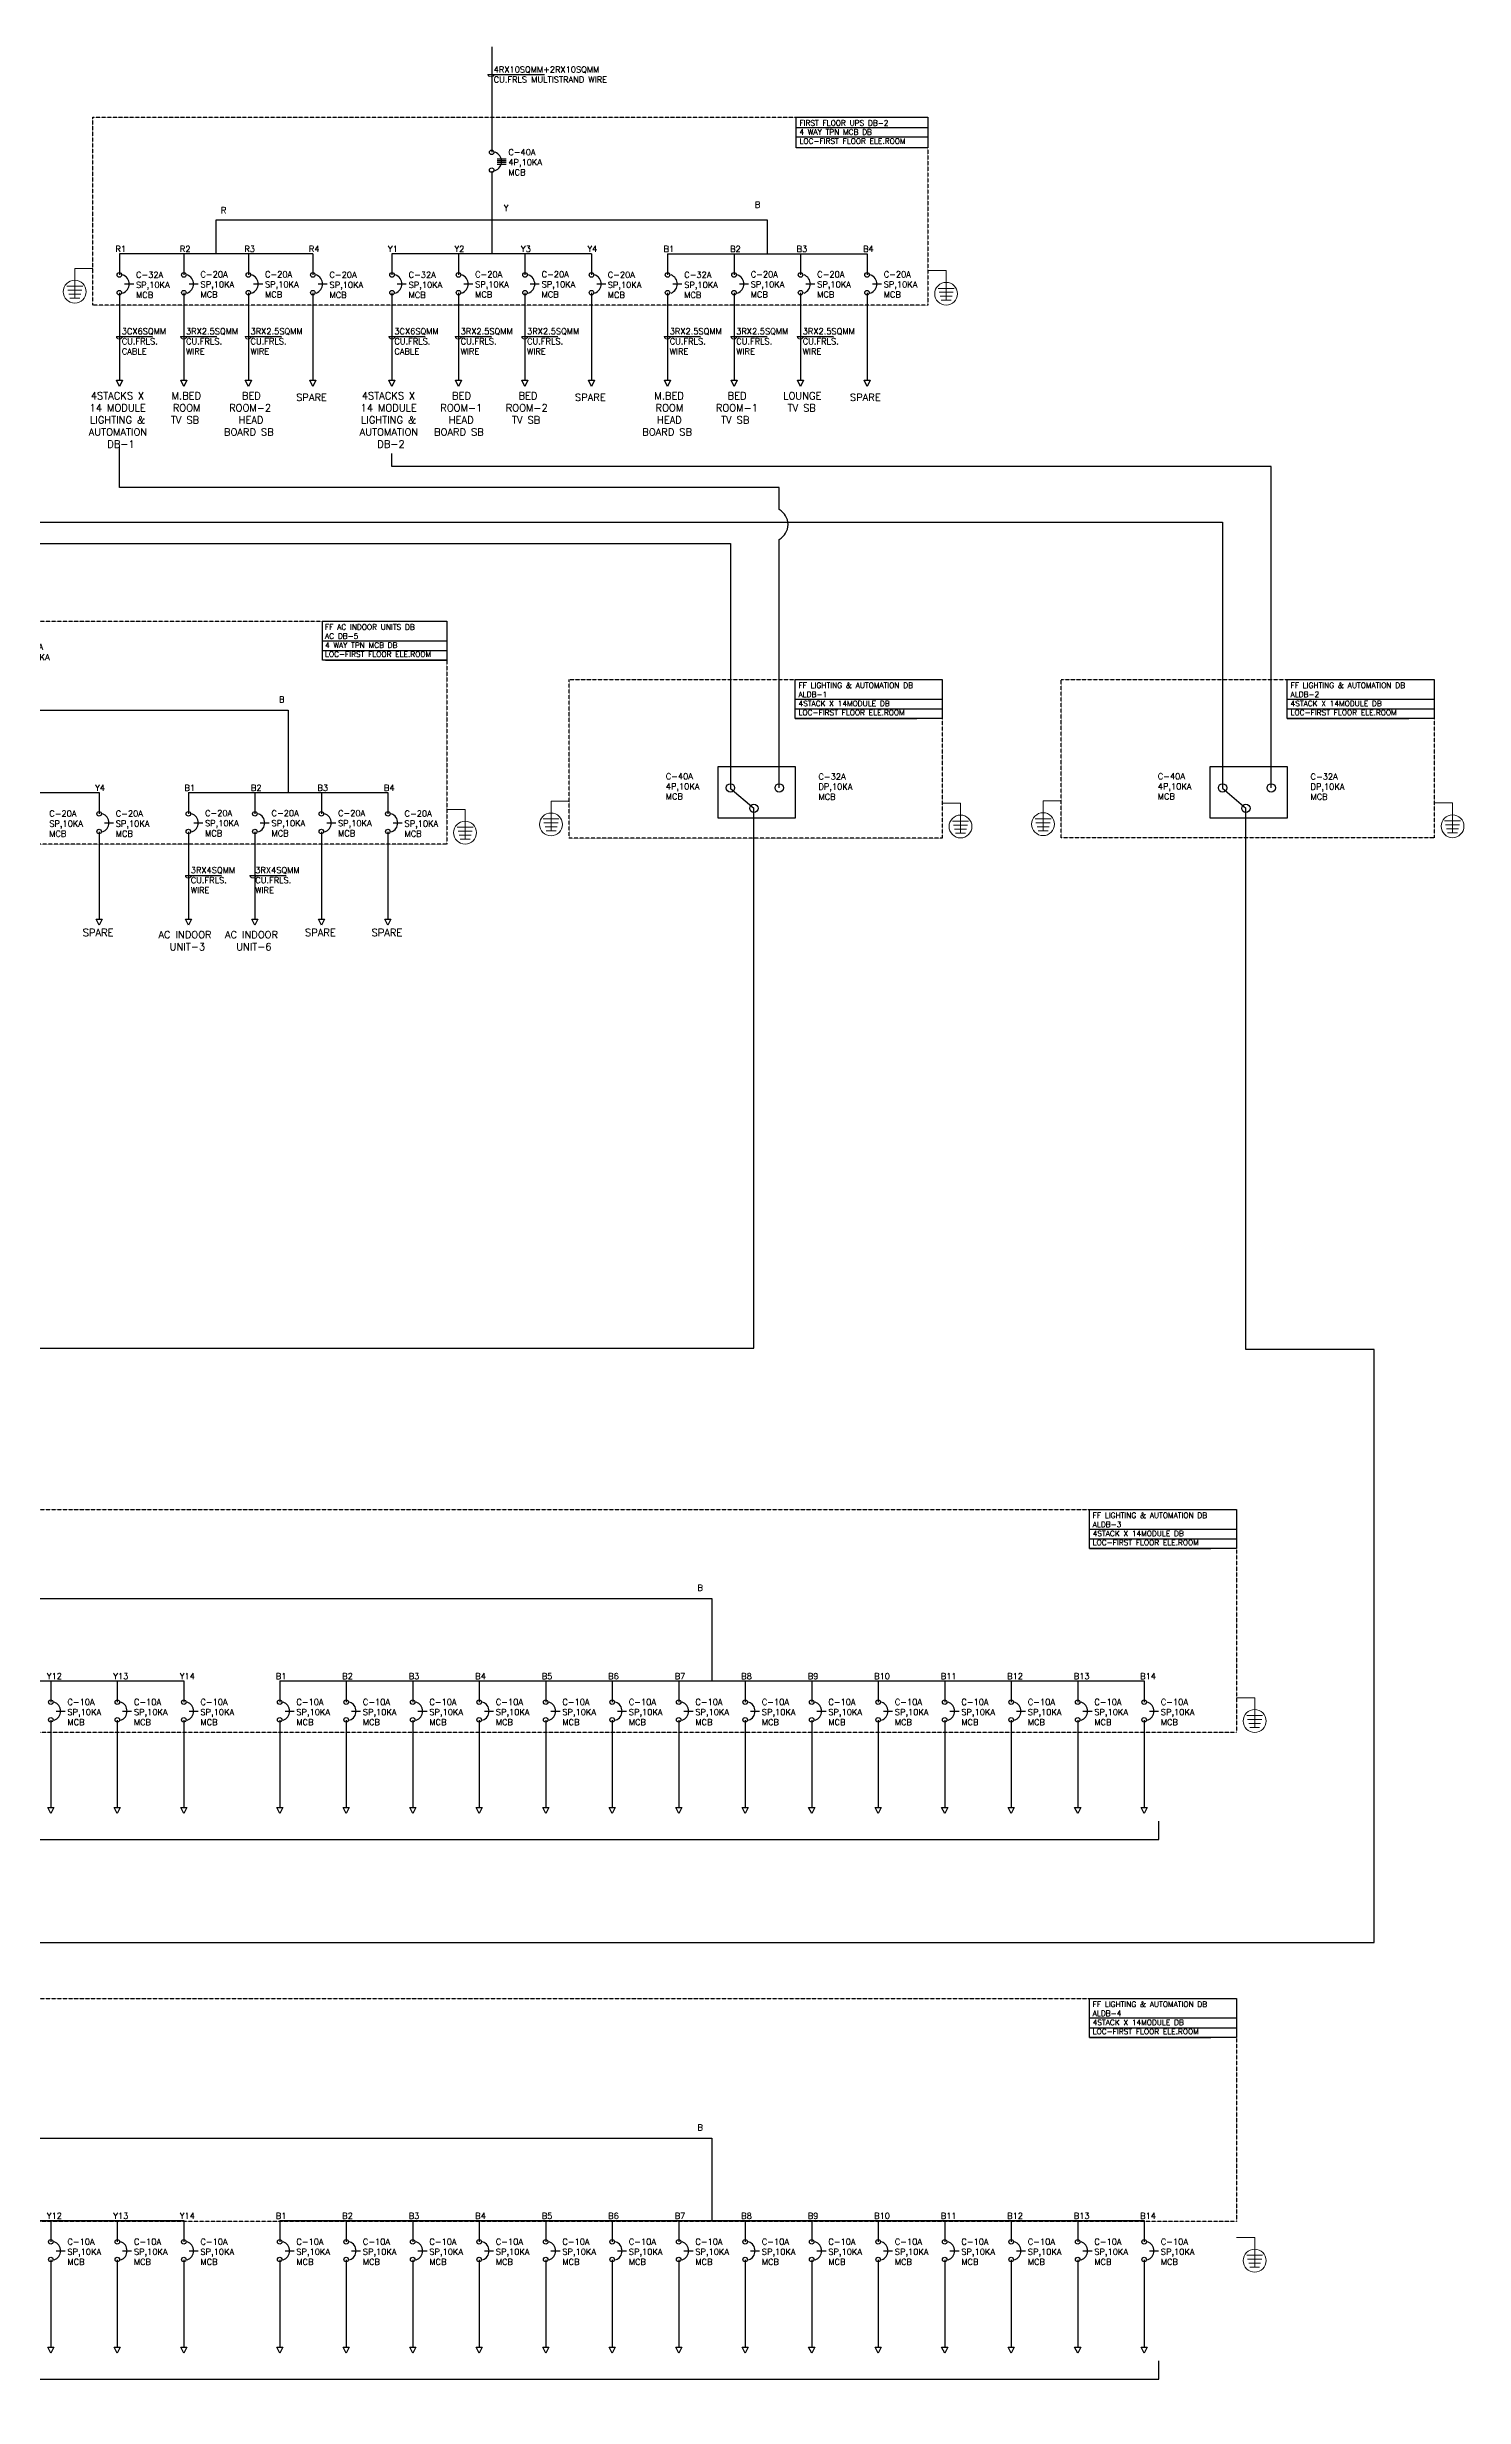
# Model space of a CAD drawing. Header units: inches. Extents: x 1505 to 45938, y 688 to 13260.
# Drawn here: x 25228 to 29916, y 762 to 8539 of the extents above; entities that cross this region are included whole.
import ezdxf

# ---------------------------------------------------------------- set-up
doc = ezdxf.new("R2010")
doc.units = ezdxf.units.IN
doc.header["$MEASUREMENT"] = 0
doc.linetypes.add('DASHED', pattern=[0.75, 0.5, -0.25])
doc.linetypes.add('DASHED2', pattern=[0.375, 0.25, -0.125])
for name, color, linetype, lineweight in [('ELC.CABLE', 6, 'Continuous', 25), ('ELEC CT', 4, 'Continuous', 18), ('ELEC TEXT', 7, 'Continuous', 25), ('ELEC_PANEL', 3, 'DASHED', 30)]:
    doc.layers.add(name, color=color, linetype=linetype, lineweight=lineweight)
doc.layers.add('ELEC MCB', color=6, linetype='Continuous')
doc.layers.add('FITTING', color=7, linetype='Continuous')
doc.styles.add('ANAMIKA', font='romans.shx')
doc.styles.add('SARVESH', font='romans.shx')

# ---------------------------------------------------------------- blocks, each defined once
blk = doc.blocks.new('4P MCB')
for points in [[(17.5, -21), (47.5, -21)], [(17.5, -27), (47.5, -27)], [(17.5, -33), (47.5, -33)], [(17.5, -39), (47.5, -39)]]:
    blk.add_lwpolyline(points)
at = {"lineweight": 25}
for centre in [(0, 0), (0, -58.8)]:
    blk.add_circle(centre, 7.5, dxfattribs=at)
blk.add_arc((0.6, -30), 31.9, 289.80387, 70.19613, dxfattribs=at)
blk = doc.blocks.new('MCB SP')
blk.add_lwpolyline([(17.5, -30), (47.5, -30)])
at = {"lineweight": 25}
for centre in [(0, 0), (0, -58.8)]:
    blk.add_circle(centre, 7.5, dxfattribs=at)
blk.add_arc((0.6, -30), 31.9, 289.80387, 70.19613, dxfattribs=at)
blk = doc.blocks.new('EARTHING')
at = {"layer": 'ELEC CT', "color": 7}
for p, q in [((-8.8, 0), (8.8, 0)), ((-7.8, -4.4), (7.8, -4.4)), ((-6.6, -8.8), (6.6, -8.8)), ((-5.5, -13.2), (5.5, -13.2))]:
    blk.add_line(p, q, dxfattribs=at)
for points in [[(0, 19.7), (-20.1, 19.7)], [(0, -13.2), (0, 19.7)]]:
    blk.add_lwpolyline(points, dxfattribs=at)
blk.add_circle((0, -6), 12.6, dxfattribs=at)

msp = doc.modelspace()

# ---------------------------------------------------------------- linework, layer by layer
for points in [[(26687.2, 8448.4), (26874, 8448.4)], [(25457.6, 7580.7), (25577.6, 7580.7)], [(25670.2, 7580.7), (25790.2, 7580.7)], [(25883.6, 7580.7), (26003.6, 7580.7)], [(26359.5, 7580.7), (26479.5, 7580.7)], [(26578.7, 7580.7), (26698.7, 7580.7)], [(26798.7, 7580.7), (26918.7, 7580.7)], [(27270.5, 7580.7), (27390.5, 7580.7)], [(27490.5, 7580.7), (27610.5, 7580.7)], [(27710.5, 7580.7), (27830.5, 7580.7)], [(25686, 5797.4), (25806, 5797.4)], [(25899.4, 5797.4), (26019.4, 5797.4)]]:
    msp.add_lwpolyline(points)
at = {"color": 6}
for points in [[(26699.5, 8127.9), (26699.5, 7854.9)], [(25787.6, 7854.9), (25787.6, 7966.9), (27611.3, 7966.9), (27611.3, 7854.9)], [(22882.8, 7172.6), (22882.8, 6896.1), (27489.4, 6896.1), (27489.4, 6087.2)], [(23162.1, 7172.3), (23162.1, 6966.3), (29116.8, 6966.3), (29116.8, 6086.8)], [(29278.6, 6087.2), (29278.6, 7151.4), (26369.2, 7151.4), (26369.2, 7193.6)], [(24114, 6071.6), (24114, 6344.6), (26026, 6344.6), (26026, 6071.6)], [(24250.7, 3404.9), (24250.7, 4233.1), (27566.9, 4233.1), (27566.9, 6019.7)], [(24261.9, 1618.9), (24261.9, 2266.8), (29619.1, 2266.8), (29619.1, 4229.3), (29194.8, 4229.3), (29194.8, 6019.7)], [(21095.7, 3131.9), (21095.7, 3404.9), (27428.1, 3404.9), (27428.1, 3131.9)], [(21095.7, 1345.9), (21095.7, 1618.9), (27428.1, 1618.9), (27428.1, 1345.9)]]:
    msp.add_lwpolyline(points, dxfattribs=at)
msp.add_lwpolyline([(27650.7, 6087.2), (27650.7, 6909.8, 0.591952), (27650.7, 7008.1), (27650.7, 7081.7), (25468.3, 7081.7), (25468.3, 7216.2)], format="xyb", dxfattribs=at)
at = {"color": 7}
for points in [[(19659.4, 2659.3), (19659.4, 2606.3), (24245.6, 2606.3), (24284.6, 2548.3), (24322.1, 2606.8), (28906.5, 2606.8), (28906.5, 2667.8)], [(19659.4, 873.3), (19659.4, 820.3), (24245.6, 820.3), (24284.6, 762.3), (24322.1, 820.8), (28906.5, 820.8), (28906.5, 881.8)]]:
    msp.add_lwpolyline(points, dxfattribs=at)
at = {"layer": 'ELC.CABLE'}
for p, q in [((22820.7, 3131.9), (25680.7, 3131.9)), ((25998.1, 3131.9), (28858.1, 3131.9)), ((22820.7, 1345.9), (25680.7, 1345.9)), ((25998.1, 1345.9), (28858.1, 1345.9))]:
    msp.add_line(p, q, dxfattribs=at)
for points in [[(26699.5, 8539.2), (26699.5, 8190.6)], [(26107.7, 7854.9), (25467.6, 7854.9), (25467.6, 7784.9)], [(25680.9, 7854.9), (25680.9, 7784.9)], [(25894.3, 7854.9), (25894.3, 7784.9)], [(26107.7, 7854.9), (26107.7, 7784.9)], [(27029.5, 7854.9), (26369.5, 7854.9), (26369.5, 7784.9)], [(26589.5, 7854.9), (26589.5, 7784.9)], [(26809.5, 7854.9), (26809.5, 7784.9)], [(27029.5, 7854.9), (27029.5, 7784.9)], [(27281.3, 7854.9), (27281.3, 7784.9)], [(27281.3, 7854.9), (27941.3, 7854.9)], [(27501.3, 7854.9), (27501.3, 7784.9)], [(27721.3, 7854.9), (27721.3, 7784.9)], [(27941.3, 7854.9), (27941.3, 7784.9)], [(25467.6, 7725.1), (25467.6, 7436.2)], [(25680.9, 7725.1), (25680.9, 7436.2)], [(25894.3, 7725.1), (25894.3, 7436.2)], [(26107.7, 7725.1), (26107.7, 7436.2)], [(26369.5, 7725.1), (26369.5, 7436.2)], [(26589.5, 7725.1), (26589.5, 7436.2)], [(26809.5, 7725.1), (26809.5, 7436.2)], [(27029.5, 7725.1), (27029.5, 7436.2)], [(27281.3, 7725.1), (27281.3, 7436.2)], [(27501.3, 7725.1), (27501.3, 7436.2)], [(27721.3, 7725.1), (27721.3, 7436.2)], [(27941.3, 7725.1), (27941.3, 7436.2)], [(24740.6, 6071.6), (25400.6, 6071.6), (25400.6, 6001.6)], [(25696, 6071.6), (25696, 6001.6)], [(25696, 6071.6), (26356, 6071.6), (26356, 6001.6)], [(25916, 6071.6), (25916, 6001.6)], [(26136, 6071.6), (26136, 6001.6)], [(25400.6, 5941.8), (25400.6, 5652.9)], [(25696, 5941.8), (25696, 5652.9)], [(25916, 5941.8), (25916, 5652.9)], [(26136, 5941.8), (26136, 5652.9)], [(26356, 5941.8), (26356, 5652.9)], [(25240.7, 3131.9), (25240.7, 3061.9)], [(25460.7, 3131.9), (25460.7, 3061.9)], [(25680.7, 3131.9), (25680.7, 3061.9)], [(25998.1, 3131.9), (25998.1, 3061.9)], [(26218.1, 3131.9), (26218.1, 3061.9)], [(26438.1, 3131.9), (26438.1, 3061.9)], [(26658.1, 3131.9), (26658.1, 3061.9)], [(26878.1, 3131.9), (26878.1, 3061.9)], [(27098.1, 3131.9), (27098.1, 3061.9)], [(27318.1, 3131.9), (27318.1, 3061.9)], [(27538.1, 3131.9), (27538.1, 3061.9)], [(27758.1, 3131.9), (27758.1, 3061.9)], [(27978.1, 3131.9), (27978.1, 3061.9)], [(28198.1, 3131.9), (28198.1, 3061.9)], [(28418.1, 3131.9), (28418.1, 3061.9)], [(28638.1, 3131.9), (28638.1, 3061.9)], [(28858.1, 3131.9), (28858.1, 3061.9)], [(25240.7, 3002.1), (25240.7, 2713.2)], [(25460.7, 3002.1), (25460.7, 2713.2)], [(25680.7, 3002.1), (25680.7, 2713.2)], [(25998.1, 3002.1), (25998.1, 2713.2)], [(26218.1, 3002.1), (26218.1, 2713.2)], [(26438.1, 3002.1), (26438.1, 2713.2)], [(26658.1, 3002.1), (26658.1, 2713.2)], [(26878.1, 3002.1), (26878.1, 2713.2)], [(27098.1, 3002.1), (27098.1, 2713.2)], [(27318.1, 3002.1), (27318.1, 2713.2)], [(27538.1, 3002.1), (27538.1, 2713.2)], [(27758.1, 3002.1), (27758.1, 2713.2)], [(27978.1, 3002.1), (27978.1, 2713.2)], [(28198.1, 3002.1), (28198.1, 2713.2)], [(28418.1, 3002.1), (28418.1, 2713.2)], [(28638.1, 3002.1), (28638.1, 2713.2)], [(28858.1, 3002.1), (28858.1, 2713.2)], [(25240.7, 1345.9), (25240.7, 1275.9)], [(25460.7, 1345.9), (25460.7, 1275.9)], [(25680.7, 1345.9), (25680.7, 1275.9)], [(25998.1, 1345.9), (25998.1, 1275.9)], [(26218.1, 1345.9), (26218.1, 1275.9)], [(26438.1, 1345.9), (26438.1, 1275.9)], [(26658.1, 1345.9), (26658.1, 1275.9)], [(26878.1, 1345.9), (26878.1, 1275.9)], [(27098.1, 1345.9), (27098.1, 1275.9)], [(27318.1, 1345.9), (27318.1, 1275.9)], [(27538.1, 1345.9), (27538.1, 1275.9)], [(27758.1, 1345.9), (27758.1, 1275.9)], [(27978.1, 1345.9), (27978.1, 1275.9)], [(28198.1, 1345.9), (28198.1, 1275.9)], [(28418.1, 1345.9), (28418.1, 1275.9)], [(28638.1, 1345.9), (28638.1, 1275.9)], [(28858.1, 1345.9), (28858.1, 1275.9)], [(25240.7, 1216.1), (25240.7, 927.2)], [(25460.7, 1216.1), (25460.7, 927.2)], [(25680.7, 1216.1), (25680.7, 927.2)], [(25998.1, 1216.1), (25998.1, 927.2)], [(26218.1, 1216.1), (26218.1, 927.2)], [(26438.1, 1216.1), (26438.1, 927.2)], [(26658.1, 1216.1), (26658.1, 927.2)], [(26878.1, 1216.1), (26878.1, 927.2)], [(27098.1, 1216.1), (27098.1, 927.2)], [(27318.1, 1216.1), (27318.1, 927.2)], [(27538.1, 1216.1), (27538.1, 927.2)], [(27758.1, 1216.1), (27758.1, 927.2)], [(27978.1, 1216.1), (27978.1, 927.2)], [(28198.1, 1216.1), (28198.1, 927.2)], [(28418.1, 1216.1), (28418.1, 927.2)], [(28638.1, 1216.1), (28638.1, 927.2)], [(28858.1, 1216.1), (28858.1, 927.2)]]:
    msp.add_lwpolyline(points, dxfattribs=at)
for points in [[(25467.6, 7416.2), (25457.6, 7436.2), (25477.6, 7436.2)], [(25680.9, 7416.2), (25670.9, 7436.2), (25690.9, 7436.2)], [(25894.3, 7416.2), (25884.3, 7436.2), (25904.3, 7436.2)], [(26107.7, 7416.2), (26097.7, 7436.2), (26117.7, 7436.2)], [(26369.5, 7416.2), (26359.5, 7436.2), (26379.5, 7436.2)], [(26589.5, 7416.2), (26579.5, 7436.2), (26599.5, 7436.2)], [(26809.5, 7416.2), (26799.5, 7436.2), (26819.5, 7436.2)], [(27029.5, 7416.2), (27019.5, 7436.2), (27039.5, 7436.2)], [(27281.3, 7416.2), (27271.3, 7436.2), (27291.3, 7436.2)], [(27501.3, 7416.2), (27491.3, 7436.2), (27511.3, 7436.2)], [(27721.3, 7416.2), (27711.3, 7436.2), (27731.3, 7436.2)], [(27941.3, 7416.2), (27931.3, 7436.2), (27951.3, 7436.2)], [(25400.6, 5632.9), (25390.6, 5652.9), (25410.6, 5652.9)], [(25696, 5632.9), (25686, 5652.9), (25706, 5652.9)], [(25916, 5632.9), (25906, 5652.9), (25926, 5652.9)], [(26136, 5632.9), (26126, 5652.9), (26146, 5652.9)], [(26356, 5632.9), (26346, 5652.9), (26366, 5652.9)], [(25240.7, 2693.2), (25230.7, 2713.2), (25250.7, 2713.2)], [(25460.7, 2693.2), (25450.7, 2713.2), (25470.7, 2713.2)], [(25680.7, 2693.2), (25670.7, 2713.2), (25690.7, 2713.2)], [(25998.1, 2693.2), (25988.1, 2713.2), (26008.1, 2713.2)], [(26218.1, 2693.2), (26208.1, 2713.2), (26228.1, 2713.2)], [(26438.1, 2693.2), (26428.1, 2713.2), (26448.1, 2713.2)], [(26658.1, 2693.2), (26648.1, 2713.2), (26668.1, 2713.2)], [(26878.1, 2693.2), (26868.1, 2713.2), (26888.1, 2713.2)], [(27098.1, 2693.2), (27088.1, 2713.2), (27108.1, 2713.2)], [(27318.1, 2693.2), (27308.1, 2713.2), (27328.1, 2713.2)], [(27538.1, 2693.2), (27528.1, 2713.2), (27548.1, 2713.2)], [(27758.1, 2693.2), (27748.1, 2713.2), (27768.1, 2713.2)], [(27978.1, 2693.2), (27968.1, 2713.2), (27988.1, 2713.2)], [(28198.1, 2693.2), (28188.1, 2713.2), (28208.1, 2713.2)], [(28418.1, 2693.2), (28408.1, 2713.2), (28428.1, 2713.2)], [(28638.1, 2693.2), (28628.1, 2713.2), (28648.1, 2713.2)], [(28858.1, 2693.2), (28848.1, 2713.2), (28868.1, 2713.2)], [(25240.7, 907.2), (25230.7, 927.2), (25250.7, 927.2)], [(25460.7, 907.2), (25450.7, 927.2), (25470.7, 927.2)], [(25680.7, 907.2), (25670.7, 927.2), (25690.7, 927.2)], [(25998.1, 907.2), (25988.1, 927.2), (26008.1, 927.2)], [(26218.1, 907.2), (26208.1, 927.2), (26228.1, 927.2)], [(26438.1, 907.2), (26428.1, 927.2), (26448.1, 927.2)], [(26658.1, 907.2), (26648.1, 927.2), (26668.1, 927.2)], [(26878.1, 907.2), (26868.1, 927.2), (26888.1, 927.2)], [(27098.1, 907.2), (27088.1, 927.2), (27108.1, 927.2)], [(27318.1, 907.2), (27308.1, 927.2), (27328.1, 927.2)], [(27538.1, 907.2), (27528.1, 927.2), (27548.1, 927.2)], [(27758.1, 907.2), (27748.1, 927.2), (27768.1, 927.2)], [(27978.1, 907.2), (27968.1, 927.2), (27988.1, 927.2)], [(28198.1, 907.2), (28188.1, 927.2), (28208.1, 927.2)], [(28418.1, 907.2), (28408.1, 927.2), (28428.1, 927.2)], [(28638.1, 907.2), (28628.1, 927.2), (28648.1, 927.2)], [(28858.1, 907.2), (28848.1, 927.2), (28868.1, 927.2)]]:
    msp.add_lwpolyline(points, close=True, dxfattribs=at)
at = {"layer": 'ELEC TEXT', "color": 6}
for points in [[(27448.2, 6158.5), (27703.2, 6158.5), (27703.2, 5987.2), (27448.2, 5987.2)], [(29076.1, 6158.5), (29331.1, 6158.5), (29331.1, 5987.2), (29076.1, 5987.2)]]:
    msp.add_lwpolyline(points, close=True, dxfattribs=at)
for points in [[(27488.9, 6086.8), (27566.9, 6019.7)], [(29116.8, 6086.8), (29194.8, 6019.7)]]:
    msp.add_lwpolyline(points, dxfattribs=at)
for centre in [(27489.4, 6087.2), (27650.7, 6087.2), (29117.3, 6087.2), (29278.6, 6087.2), (27566.9, 6019.7), (29194.8, 6019.7)]:
    msp.add_circle(centre, 13.8, dxfattribs=at)
at = {"layer": 'ELEC_PANEL', "linetype": 'DASHED2'}
for points in [[(25380.3, 8307.3), (28142.6, 8307.3), (28142.6, 7684.5), (25380.3, 7684.5)], [(23713, 6639.1), (26551.1, 6639.1), (26551.1, 5901.2), (23713, 5901.2)], [(26956, 6446.2), (28190.1, 6446.2), (28190.1, 5921.5), (26956, 5921.5)], [(28583.9, 6446.2), (29818, 6446.2), (29818, 5922.4), (28583.9, 5922.4)], [(19565.5, 3699.4), (29163.4, 3699.4), (29163.4, 2961.5), (19565.5, 2961.5)], [(19565.5, 2081.5), (29163.4, 2081.5), (29163.4, 1343.6), (19565.5, 1343.6)]]:
    msp.add_lwpolyline(points, close=True, dxfattribs=at)
at = {"layer": 'ELEC_PANEL', "linetype": 'Continuous'}
for points in [[(28142.6, 8205.5), (27706.5, 8205.5), (27706.5, 8307.3), (28142.6, 8307.3), (28142.6, 8205.5)], [(27706.5, 8273), (28142.6, 8273)], [(27706.5, 8241.8), (28142.6, 8241.8)], [(26551.1, 6509.5), (26139.3, 6509.5), (26139.3, 6639.1), (26551.1, 6639.1), (26551.1, 6509.5)], [(26139.3, 6574.3), (26551.1, 6574.3)], [(26139.3, 6541.9), (26551.1, 6541.9)], [(26149.1, 6541.9), (26551.1, 6541.9)], [(26149.1, 6509.5), (26551.1, 6509.5)], [(28190.1, 6316.6), (27703.5, 6316.6), (27703.5, 6446.2), (28190.1, 6446.2), (28190.1, 6316.6)], [(27703.5, 6381.4), (28190.1, 6381.4)], [(29818, 6316.6), (29331.3, 6316.6), (29331.3, 6446.2), (29818, 6446.2), (29818, 6316.6)], [(29331.3, 6381.4), (29818, 6381.4)], [(27703.5, 6349), (28105.5, 6349)], [(27703.5, 6349), (28190.1, 6349)], [(27703.5, 6316.6), (28105.5, 6316.6)], [(29331.3, 6349), (29733.3, 6349)], [(29331.3, 6349), (29818, 6349)], [(29331.3, 6316.6), (29733.3, 6316.6)], [(29163.4, 3569.8), (28676.7, 3569.8), (28676.7, 3699.4), (29163.4, 3699.4), (29163.4, 3569.8)], [(28676.7, 3634.6), (29163.4, 3634.6)], [(28676.7, 3602.2), (29078.7, 3602.2)], [(28676.7, 3602.2), (29163.4, 3602.2)], [(28676.7, 3569.8), (29078.7, 3569.8)], [(29163.4, 1951.9), (28676.7, 1951.9), (28676.7, 2081.5), (29163.4, 2081.5), (29163.4, 1951.9)], [(28676.7, 2016.7), (29163.4, 2016.7)], [(28676.7, 1984.3), (29078.7, 1984.3)], [(28676.7, 1984.3), (29163.4, 1984.3)], [(28676.7, 1951.9), (29078.7, 1951.9)]]:
    msp.add_lwpolyline(points, dxfattribs=at)
at = {"layer": 'FITTING', "lineweight": 15, "extrusion": (0, 0, -1)}
for centre in [(26697.2, 8448.4), (25467.6, 7580.7), (25680.2, 7580.7), (25893.6, 7580.7), (26369.5, 7580.7), (26588.7, 7580.7), (26808.7, 7580.7), (27280.5, 7580.7), (27500.5, 7580.7), (27720.5, 7580.7), (25696, 5797.4), (25909.4, 5797.4)]:
    msp.add_ellipse(centre, major_axis=(-10, 0), ratio=0.785432, start_param=3.141593, end_param=6.283185, dxfattribs=at)

# ---------------------------------------------------------------- block references
at = {"layer": 'ELEC MCB', "color": 6, "lineweight": 25}
for name, p in [('4P MCB', (26699.5, 8190.6)), ('MCB SP', (25467.6, 7784.9)), ('MCB SP', (25680.9, 7784.9)), ('MCB SP', (25894.3, 7784.9)), ('MCB SP', (26107.7, 7784.9)), ('MCB SP', (26369.5, 7784.9)), ('MCB SP', (26589.5, 7784.9)), ('MCB SP', (26809.5, 7784.9)), ('MCB SP', (27029.5, 7784.9)), ('MCB SP', (27281.3, 7784.9)), ('MCB SP', (27501.3, 7784.9)), ('MCB SP', (27721.3, 7784.9)), ('MCB SP', (27941.3, 7784.9)), ('MCB SP', (25400.6, 6001.6)), ('MCB SP', (25696, 6001.6)), ('MCB SP', (25916, 6001.6)), ('MCB SP', (26136, 6001.6)), ('MCB SP', (26356, 6001.6)), ('MCB SP', (25240.7, 3061.9)), ('MCB SP', (25460.7, 3061.9)), ('MCB SP', (25680.7, 3061.9)), ('MCB SP', (25998.1, 3061.9)), ('MCB SP', (26218.1, 3061.9)), ('MCB SP', (26438.1, 3061.9)), ('MCB SP', (26658.1, 3061.9)), ('MCB SP', (26878.1, 3061.9)), ('MCB SP', (27098.1, 3061.9)), ('MCB SP', (27318.1, 3061.9)), ('MCB SP', (27538.1, 3061.9)), ('MCB SP', (27758.1, 3061.9)), ('MCB SP', (27978.1, 3061.9)), ('MCB SP', (28198.1, 3061.9)), ('MCB SP', (28418.1, 3061.9)), ('MCB SP', (28638.1, 3061.9)), ('MCB SP', (28858.1, 3061.9)), ('MCB SP', (25240.7, 1275.9)), ('MCB SP', (25460.7, 1275.9)), ('MCB SP', (25680.7, 1275.9)), ('MCB SP', (25998.1, 1275.9)), ('MCB SP', (26218.1, 1275.9)), ('MCB SP', (26438.1, 1275.9)), ('MCB SP', (26658.1, 1275.9)), ('MCB SP', (26878.1, 1275.9)), ('MCB SP', (27098.1, 1275.9)), ('MCB SP', (27318.1, 1275.9)), ('MCB SP', (27538.1, 1275.9)), ('MCB SP', (27758.1, 1275.9)), ('MCB SP', (27978.1, 1275.9)), ('MCB SP', (28198.1, 1275.9)), ('MCB SP', (28418.1, 1275.9)), ('MCB SP', (28638.1, 1275.9)), ('MCB SP', (28858.1, 1275.9))]:
    msp.add_blockref(name, p, dxfattribs=at)
at = {"layer": 'ELEC_PANEL', "color": 7, "yscale": 3, "zscale": 3}
for p, xscale in [((25320, 7747.4), -3), ((28202.9, 7740.5), 3), ((26611.4, 5957.2), 3), ((26895.7, 5984.4), -3), ((28250.5, 5977.5), 3), ((28523.6, 5985.3), -3), ((29878.3, 5978.4), 3), ((29223.7, 3017.4), 3), ((29223.7, 1231.5), 3)]:
    msp.add_blockref('EARTHING', p, dxfattribs=dict(at, xscale=xscale))

# ---------------------------------------------------------------- texts
at = {"layer": 'ELEC TEXT', "linetype": 'DASHED2', "char_height": 20, "attachment_point": 4, "style": 'SARVESH'}
for s, insert, width in [('4RX10SQMM+2RX10SQMM CU.FRLS MULTISTRAND WIRE ', (26705.9, 8448), 440.875), ('\\pt60.01;C-40A\\P\\ptz;4P,10KA\\PMCB', (26754.6, 8157.6), 200.319), ('\\pt60.01;Y', (26739.4, 8006.3), 200.319), ('\\pt60.01;B', (27570.1, 8017.3), 200.319), ('\\pt60.01;R', (25803.7, 7998.6), 200.319), ('\\pt60.01;R1', (25454.5, 7870.8), 200.319), ('\\pt60.01;R2', (25667.8, 7870.8), 200.319), ('\\pt60.01;R3', (25881.2, 7870.8), 200.319), ('\\pt60.01;R4', (26094.6, 7870.8), 200.319), ('\\pt60.01;Y1', (26356.3, 7870.8), 200.319), ('\\pt60.01;Y2', (26576.3, 7870.8), 200.319), ('\\pt60.01;Y3', (26796.3, 7870.8), 200.319), ('\\pt60.01;Y4', (27016.3, 7870.8), 200.319), ('\\pt60.01;B1', (27268.2, 7870.8), 200.319), ('\\pt60.01;B2', (27488.2, 7870.8), 200.319), ('\\pt60.01;B3', (27708.2, 7870.8), 200.319), ('\\pt60.01;B4', (27928.2, 7870.8), 200.319), ('\\pt60.01;C-32A\\P\\ptz;SP,10KA\\PMCB', (25522.7, 7751.9), 200.319), ('\\pt60.01;C-20A\\P\\ptz;SP,10KA\\PMCB', (25736.1, 7753.5), 200.319), ('\\pt60.01;C-20A\\P\\ptz;SP,10KA\\PMCB', (25949.5, 7753.5), 200.319), ('\\pt60.01;C-20A\\P\\ptz;SP,10KA\\PMCB', (26162.8, 7751.9), 200.319), ('\\pt60.01;C-32A\\P\\ptz;SP,10KA\\PMCB', (26424.6, 7751.9), 200.319), ('\\pt60.01;C-20A\\P\\ptz;SP,10KA\\PMCB', (26644.6, 7753.5), 200.319), ('\\pt60.01;C-20A\\P\\ptz;SP,10KA\\PMCB', (26864.6, 7753.6), 200.319), ('\\pt60.01;C-20A\\P\\ptz;SP,10KA\\PMCB', (27083.4, 7751.9), 200.319), ('\\pt60.01;C-32A\\P\\ptz;SP,10KA\\PMCB', (27336.4, 7751.9), 200.319), ('\\pt60.01;C-20A\\P\\ptz;SP,10KA\\PMCB', (27556.4, 7753.5), 200.319), ('\\pt60.01;C-20A\\P\\ptz;SP,10KA\\PMCB', (27776.4, 7753.5), 200.319), ('\\pt60.01;C-20A\\P\\ptz;SP,10KA\\PMCB', (27996.4, 7753.5), 200.319), ('3CX6SQMM \\PCU.FRLS.\\PCABLE', (25475.6, 7565.1), 200.319), ('3RX2.5SQMM \\PCU.FRLS.\\PWIRE', (25688.2, 7565.1), 200.319), ('3RX2.5SQMM \\PCU.FRLS.\\PWIRE', (25901.6, 7565.1), 200.319), ('3CX6SQMM \\PCU.FRLS.\\PCABLE', (26377.4, 7565.1), 200.319), ('3RX2.5SQMM \\PCU.FRLS.\\PWIRE', (26596.7, 7565.1), 200.319), ('3RX2.5SQMM \\PCU.FRLS.\\PWIRE', (26816.7, 7565.1), 200.319), ('3RX2.5SQMM \\PCU.FRLS.\\PWIRE', (27288.5, 7565.1), 200.319), ('3RX2.5SQMM \\PCU.FRLS.\\PWIRE', (27508.5, 7565.1), 200.319), ('3RX2.5SQMM \\PCU.FRLS.\\PWIRE', (27728.5, 7565.1), 200.319), ('\\pt60.01;C-40A\\P\\ptz;4P,10KA\\PMCB', (25125.7, 6520.4), 200.319), ('\\pt60.01;B', (25995.7, 6380), 200.319), ('\\pt60.01;Y4', (25387.5, 6087.5), 200.319), ('\\pt60.01;B1', (25682.9, 6087.5), 200.319), ('\\pt60.01;B2', (25902.9, 6087.5), 200.319), ('\\pt60.01;B3', (26122.9, 6087.5), 200.319), ('\\pt60.01;B4', (26342.9, 6087.5), 200.319), ('\\pt60.01;C-40A\\P\\ptz;4P,10KA\\PMCB', (27275.4, 6092.4), 200.319), ('\\pt60.01;C-32A\\P\\ptz;DP,10KA\\PMCB', (27780.6, 6091.4), 200.319), ('\\pt60.01;C-40A\\P\\ptz;4P,10KA\\PMCB', (28903.2, 6092.4), 200.319), ('\\pt60.01;C-32A\\P\\ptz;DP,10KA\\PMCB', (29408.5, 6091.4), 200.319), ('\\pt60.01;C-20A\\P\\ptz;SP,10KA\\PMCB', (25235.7, 5969), 200.319), ('\\pt60.01;C-20A\\P\\ptz;SP,10KA\\PMCB', (25455.7, 5969), 200.319), ('\\pt60.01;C-20A\\P\\ptz;SP,10KA\\PMCB', (25751.1, 5970.3), 200.319), ('\\pt60.01;C-20A\\P\\ptz;SP,10KA\\PMCB', (25971.1, 5970.3), 200.319), ('\\pt60.01;C-20A\\P\\ptz;SP,10KA\\PMCB', (26191.1, 5970.3), 200.319), ('\\pt60.01;C-20A\\P\\ptz;SP,10KA\\PMCB', (26411.1, 5969), 200.319), ('3RX4SQMM \\PCU.FRLS.\\PWIRE', (25704, 5781.8), 200.319), ('3RX4SQMM \\PCU.FRLS.\\PWIRE', (25917.3, 5781.8), 200.319), ('\\pt60.01;B', (27380.5, 3440.3), 200.319), ('\\pt60.01;Y12', (25227.6, 3147.7), 200.319), ('\\pt60.01;Y13', (25447.6, 3147.7), 200.319), ('\\pt60.01;Y14', (25667.6, 3147.7), 200.319), ('\\pt60.01;B1', (25985, 3147.7), 200.319), ('\\pt60.01;B2', (26205, 3147.7), 200.319), ('\\pt60.01;B3', (26425, 3147.7), 200.319), ('\\pt60.01;B4', (26645, 3147.7), 200.319), ('\\pt60.01;B5', (26865, 3147.7), 200.319), ('\\pt60.01;B6', (27085, 3147.7), 200.319), ('\\pt60.01;B7', (27305, 3147.7), 200.319), ('\\pt60.01;B8', (27525, 3147.7), 200.319), ('\\pt60.01;B9', (27745, 3147.7), 200.319), ('\\pt60.01;B10', (27965, 3147.7), 200.319), ('\\pt60.01;B11', (28185, 3147.7), 200.319), ('\\pt60.01;B12', (28405, 3147.7), 200.319), ('\\pt60.01;B13', (28625, 3147.7), 200.319), ('\\pt60.01;B14', (28845, 3147.7), 200.319), ('\\pt60.01;C-10A\\P\\ptz;SP,10KA\\PMCB', (25295.8, 3028.9), 200.319), ('\\pt60.01;C-10A\\P\\ptz;SP,10KA\\PMCB', (25515.8, 3028.9), 200.319), ('\\pt60.01;C-10A\\P\\ptz;SP,10KA\\PMCB', (25735.8, 3028.9), 200.319), ('\\pt60.01;C-10A\\P\\ptz;SP,10KA\\PMCB', (26053.2, 3028.9), 200.319), ('\\pt60.01;C-10A\\P\\ptz;SP,10KA\\PMCB', (26273.2, 3028.9), 200.319), ('\\pt60.01;C-10A\\P\\ptz;SP,10KA\\PMCB', (26493.2, 3028.9), 200.319), ('\\pt60.01;C-10A\\P\\ptz;SP,10KA\\PMCB', (26713.2, 3028.9), 200.319), ('\\pt60.01;C-10A\\P\\ptz;SP,10KA\\PMCB', (26933.2, 3028.9), 200.319), ('\\pt60.01;C-10A\\P\\ptz;SP,10KA\\PMCB', (27153.2, 3028.9), 200.319), ('\\pt60.01;C-10A\\P\\ptz;SP,10KA\\PMCB', (27373.2, 3028.9), 200.319), ('\\pt60.01;C-10A\\P\\ptz;SP,10KA\\PMCB', (27593.2, 3028.9), 200.319), ('\\pt60.01;C-10A\\P\\ptz;SP,10KA\\PMCB', (27813.2, 3028.9), 200.319), ('\\pt60.01;C-10A\\P\\ptz;SP,10KA\\PMCB', (28033.2, 3028.9), 200.319), ('\\pt60.01;C-10A\\P\\ptz;SP,10KA\\PMCB', (28253.2, 3028.9), 200.319), ('\\pt60.01;C-10A\\P\\ptz;SP,10KA\\PMCB', (28473.2, 3028.9), 200.319), ('\\pt60.01;C-10A\\P\\ptz;SP,10KA\\PMCB', (28693.2, 3028.9), 200.319), ('\\pt60.01;C-10A\\P\\ptz;SP,10KA\\PMCB', (28913.2, 3028.9), 200.319), ('\\pt60.01;B', (27380.5, 1654.3), 200.319), ('\\pt60.01;Y12', (25227.6, 1361.8), 200.319), ('\\pt60.01;Y13', (25447.6, 1361.8), 200.319), ('\\pt60.01;Y14', (25667.6, 1361.8), 200.319), ('\\pt60.01;B1', (25985, 1361.8), 200.319), ('\\pt60.01;B2', (26205, 1361.8), 200.319), ('\\pt60.01;B3', (26425, 1361.8), 200.319), ('\\pt60.01;B4', (26645, 1361.8), 200.319), ('\\pt60.01;B5', (26865, 1361.8), 200.319), ('\\pt60.01;B6', (27085, 1361.8), 200.319), ('\\pt60.01;B7', (27305, 1361.8), 200.319), ('\\pt60.01;B8', (27525, 1361.8), 200.319), ('\\pt60.01;B9', (27745, 1361.8), 200.319), ('\\pt60.01;B10', (27965, 1361.8), 200.319), ('\\pt60.01;B11', (28185, 1361.8), 200.319), ('\\pt60.01;B12', (28405, 1361.8), 200.319), ('\\pt60.01;B13', (28625, 1361.8), 200.319), ('\\pt60.01;B14', (28845, 1361.8), 200.319), ('\\pt60.01;C-10A\\P\\ptz;SP,10KA\\PMCB', (25295.8, 1242.9), 200.319), ('\\pt60.01;C-10A\\P\\ptz;SP,10KA\\PMCB', (25515.8, 1242.9), 200.319), ('\\pt60.01;C-10A\\P\\ptz;SP,10KA\\PMCB', (25735.8, 1242.9), 200.319), ('\\pt60.01;C-10A\\P\\ptz;SP,10KA\\PMCB', (26053.2, 1242.9), 200.319), ('\\pt60.01;C-10A\\P\\ptz;SP,10KA\\PMCB', (26273.2, 1242.9), 200.319), ('\\pt60.01;C-10A\\P\\ptz;SP,10KA\\PMCB', (26493.2, 1242.9), 200.319), ('\\pt60.01;C-10A\\P\\ptz;SP,10KA\\PMCB', (26713.2, 1242.9), 200.319), ('\\pt60.01;C-10A\\P\\ptz;SP,10KA\\PMCB', (26933.2, 1242.9), 200.319), ('\\pt60.01;C-10A\\P\\ptz;SP,10KA\\PMCB', (27153.2, 1242.9), 200.319), ('\\pt60.01;C-10A\\P\\ptz;SP,10KA\\PMCB', (27373.2, 1242.9), 200.319), ('\\pt60.01;C-10A\\P\\ptz;SP,10KA\\PMCB', (27593.2, 1242.9), 200.319), ('\\pt60.01;C-10A\\P\\ptz;SP,10KA\\PMCB', (27813.2, 1242.9), 200.319), ('\\pt60.01;C-10A\\P\\ptz;SP,10KA\\PMCB', (28033.2, 1242.9), 200.319), ('\\pt60.01;C-10A\\P\\ptz;SP,10KA\\PMCB', (28253.2, 1242.9), 200.319), ('\\pt60.01;C-10A\\P\\ptz;SP,10KA\\PMCB', (28473.2, 1242.9), 200.319), ('\\pt60.01;C-10A\\P\\ptz;SP,10KA\\PMCB', (28693.2, 1242.9), 200.319), ('\\pt60.01;C-10A\\P\\ptz;SP,10KA\\PMCB', (28913.2, 1242.9), 200.319)]:
    msp.add_mtext(s, dxfattribs=dict(at, insert=insert, width=width))
at = {"layer": 'ELEC TEXT', "attachment_point": 1, "style": 'ANAMIKA'}
for s, insert, char_height, width in [('FIRST FLOOR UPS DB-2 \\P4 WAY TPN MCB DB\\PLOC-FIRST FLOOR ELE.ROOM', (27717.5, 8296.8), 18, 649.053), ('\\pi12.40625;4STACKS X \\P\\pi8.40625;14 MODULE \\P\\pi10.12053;LIGHTING & \\P\\pi5.5491;AUTOMATION \\P\\pi67.26339;DB-1', (25360.6, 7397), 24, 220.241), ('\\pi50.37807;M.BED \\P\\pi54.37807;ROOM\\P\\pi48.09235;TV SB', (25589.9, 7397), 24, 201.328), ('\\pi69.80664;BED \\P\\pi27.52092;ROOM-2\\P\\pi58.9495;HEAD \\P\\pi10.37807;BOARD SB', (25803.2, 7397), 24, 201.328), ('SPARE', (26052.4, 7391.9), 24, 140.754), ('\\pi30.02695;4STACKS X \\P\\pi26.02695;14 MODULE \\P\\pi27.74123;LIGHTING & \\P\\pi23.16981;AUTOMATION \\P\\pi81.45552;DB-2', (26239.5, 7397), 24, 255.482), ('\\pi69.80664;BED \\P\\pi30.9495;ROOM-1\\P\\pi58.9495;HEAD \\P\\pi10.37807;BOARD SB', (26498.4, 7397), 24, 201.328), ('\\pi69.80664;BED \\P\\pi27.52092;ROOM-2\\P\\pi48.09235;TV SB', (26718.4, 7397), 24, 201.328), ('SPARE', (26974.9, 7391.9), 24, 140.754), ('\\pi58.91896;M.BED \\P\\pi62.91896;ROOM\\P\\pi67.49038;HEAD \\P\\pi18.91896;BOARD SB', (27178.7, 7397), 24, 218.409), ('\\pi69.80664;BED \\P\\pi30.9495;ROOM-1\\P\\pi48.09235;TV SB', (27410.2, 7397), 24, 201.328), ('\\pi33.80664;LOUNGE\\P\\pi48.09235;TV SB', (27630.2, 7397), 24, 201.328), ('SPARE', (27884.6, 7391.9), 24, 140.754), ('FF AC INDOOR UNITS DB \\PAC DB-5  \\P4 WAY TPN MCB DB\\PLOC-FIRST FLOOR ELE.ROOM', (26147.9, 6628.7), 18, 649.053), ('FF LIGHTING & AUTOMATION DB\\PALDB-1  \\P4STACK X 14MODULE DB\\PLOC-FIRST FLOOR ELE.ROOM', (27714.5, 6435.7), 18, 649.053), ('FF LIGHTING & AUTOMATION DB\\PALDB-2  \\P4STACK X 14MODULE DB\\PLOC-FIRST FLOOR ELE.ROOM', (29342.4, 6435.7), 18, 649.053), ('SPARE', (25346.4, 5620.7), 24, 140.754), ('\\pi3.3348;AC INDOOR \\P\\pi40.47765;UNIT-3', (25593.4, 5613.7), 24, 203.241), ('\\pi3.3348;AC INDOOR \\P\\pi40.47765;UNIT-6', (25813.4, 5613.7), 24, 203.241), ('SPARE', (26081.9, 5620.7), 24, 140.754), ('SPARE', (26301.9, 5620.7), 24, 140.754), ('FF LIGHTING & AUTOMATION DB\\PALDB-3  \\P4STACK X 14MODULE DB\\PLOC-FIRST FLOOR ELE.ROOM', (28687.7, 3688.9), 18, 649.053), ('FF LIGHTING & AUTOMATION DB\\PALDB-4 \\P4STACK X 14MODULE DB\\PLOC-FIRST FLOOR ELE.ROOM', (28687.7, 2071), 18, 649.053)]:
    msp.add_mtext(s, dxfattribs=dict(at, insert=insert, char_height=char_height, width=width))

doc.saveas('drawing.dxf')
